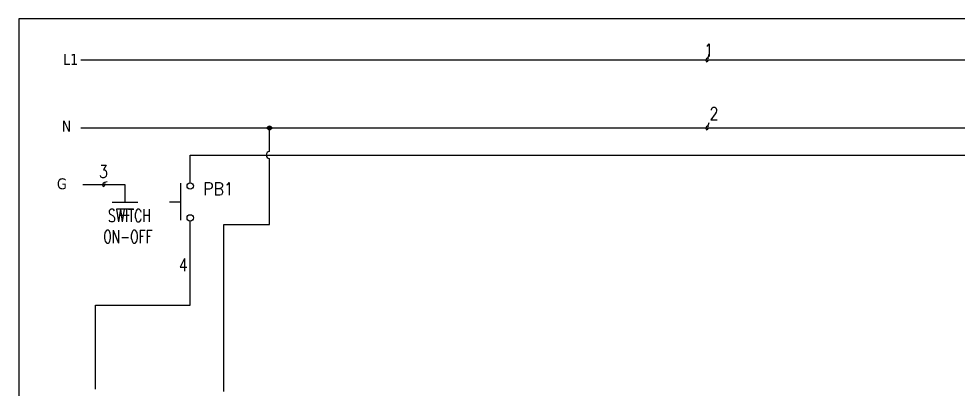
# Model space of a CAD drawing. Header units: millimetres. Extents: x 123.5 to 144.3, y 105.4 to 121.6.
# Drawn here: x 123.51 to 137.29, y 116.16 to 121.59 of the extents above; entities that cross this region are included whole.
import ezdxf
from ezdxf.enums import TextEntityAlignment as Align

# ---------------------------------------------------------------- set-up
doc = ezdxf.new("R2010")
doc.units = ezdxf.units.MM
for name, color, linetype in [('BLK_12AWG', 7, 'Continuous'), ('DESC', 250, 'Continuous'), ('SYMS', 7, 'Continuous'), ('TAGS', 250, 'Continuous'), ('WIRES', 7, 'Continuous')]:
    doc.layers.add(name, color=color, linetype=linetype)
doc.layers.add('WIRENO', color=7, linetype='Continuous', true_color=0x000000)
doc.styles.get("Standard").update_dxf_attribs({"font": 'tahoma.ttf'})
doc.styles.add('WD', font='romans.shx')

# ---------------------------------------------------------------- blocks, each defined once
blk = doc.blocks.new('WD_WNH')
at = {"linetype": 'Continuous', "style": 'WD', "width": 0.8}
blk.add_attdef('WIRENO', text='', height=0.125, dxfattribs=at).set_placement((0, 0.0625), align=Align.CENTER)
at = {"style": 'WD', "flags": 1}
for tag, p in [('W01USER', (0, 0.0781)), ('W02USER', (0, 0.0703)), ('W03USER', (0, 0.0625)), ('W04USER', (0, 0.0547)), ('W05USER', (0, 0.0469)), ('W06USER', (0, 0.0391)), ('W07USER', (0, 0.0312)), ('W08USER', (0, 0.0234)), ('W09USER', (0, 0.0156)), ('W10USER', (0, 0.0078))]:
    blk.add_attdef(tag, text='', height=0.005, dxfattribs=at).set_placement(p, align=Align.CENTER)
blk = doc.blocks.new('VGND2')
for p, q in [((0.09375, 0), (-0.09375, 0)), ((-0.0625, -0.046875), (0.0625, -0.046875)), ((-0.03125, -0.09375), (0.03125, -0.09375))]:
    blk.add_line(p, q)
at = {"style": 'WD', "flags": 1}
blk.add_attdef('X2TERM01', (0, 0), '', height=0.01, dxfattribs=at)
blk = doc.blocks.new('VPB11')
for p, q in [((-0.0938, 0.1849), (-0.0938, -0.1801)), ((-0.2022, 0), (-0.0938, 0))]:
    blk.add_line(p, q)
for centre in [(0, 0.1562), (0, -0.1562)]:
    blk.add_circle(centre, 0.0312)
at = {"style": 'WD'}
for tag, p, width in [('INST', (0.1269, 0.3902), 0.7), ('LOC', (0.1269, 0.2206), 0.7), ('TAG1', (0.1269, 0.0644), 0.9), ('XREF', (0.1287, -0.09), 0.7), ('DESC1', (0.1287, -0.242), 0.7), ('DESC2', (0.1287, -0.3982), 0.7)]:
    blk.add_attdef(tag, p, '', height=0.125, dxfattribs=dict(at, width=width))
at = {"linetype": 'Continuous', "style": 'WD'}
for tag, height, flags, p in [('TERM01', 0.125, 8, (-0.055, 0.2223)), ('MFG', 0.01, 9, (-0.1421, -0.0881)), ('CAT', 0.01, 9, (-0.1421, -0.0731))]:
    blk.add_attdef(tag, text='', height=height, dxfattribs=dict(at, flags=flags)).set_placement(p, align=Align.RIGHT)
at = {"color": 7, "style": 'WD', "flags": 1}
for tag, p in [('X2TERM01', (0, 0.1875)), ('X8TERM02', (0, -0.1875))]:
    blk.add_attdef(tag, p, '', height=0.0125, dxfattribs=at)
at = {"color": 7, "style": 'WD'}
for tag, p in [('X4LINK', (-0.2656, 0)), ('X1LINK', (0, 0))]:
    blk.add_attdef(tag, p, '', height=0.01, dxfattribs=at)
at = {"style": 'WD'}
for tag, flags, p in [('CONTACT', 1, (-0.1421, -0.0531)), ('FAMILY', 9, (-0.1421, -0.0365))]:
    blk.add_attdef(tag, text='', height=0.01, dxfattribs=dict(at, flags=flags)).set_placement(p, align=Align.RIGHT)
at = {"linetype": 'Continuous', "style": 'WD', "flags": 9}
blk.add_attdef('ASSYCODE', text='', height=0.01, dxfattribs=at).set_placement((-0.1551, -0.1064), align=Align.CENTER)
at = {"linetype": 'Continuous', "style": 'WD', "flags": 8}
blk.add_attdef('TERM02', text='', height=0.125, dxfattribs=at).set_placement((-0.0407, -0.2291), align=Align.TOP_RIGHT)
blk = doc.blocks.new('WDDOT')
for radius in [0.03, 0.0187, 0.00929]:
    blk.add_circle((0, 0), radius)
blk = doc.blocks.new('WD_WNV')
at = {"style": 'WD', "flags": 1}
for tag, p in [('W01USER', (-0.0625, 0.0938)), ('W02USER', (-0.0625, 0.0859)), ('W03USER', (-0.0625, 0.0781)), ('W04USER', (-0.0625, 0.0703)), ('W05USER', (-0.0625, 0.0625)), ('W06USER', (-0.0625, 0.0547)), ('W07USER', (-0.0625, 0.0469)), ('W08USER', (-0.0625, 0.0391)), ('W09USER', (-0.0625, 0.0312)), ('W10USER', (-0.0625, 0.0234))]:
    blk.add_attdef(tag, text='', height=0.005, dxfattribs=at).set_placement(p, align=Align.CENTER)
at = {"linetype": 'Continuous', "style": 'WD', "width": 0.8}
blk.add_attdef('WIRENO', text='', height=0.125, dxfattribs=at).set_placement((-0.05, 0), align=Align.MIDDLE_RIGHT)

msp = doc.modelspace()

# ---------------------------------------------------------------- linework, layer by layer
at = {"color": 7, "linetype": 'Continuous'}
for p, q in [((144.256, 121.59), (123.506, 121.59)), ((123.506, 121.59), (123.506, 105.405))]:
    msp.add_line(p, q, dxfattribs=at)
at = {"layer": 'BLK_12AWG'}
for p, q in [((124.418, 120.99), (142.793, 120.99)), ((124.418, 119.99), (142.793, 119.99)), ((127.185, 119.642), (127.185, 119.99)), ((127.185, 118.571), (127.185, 119.542)), ((126.515, 116.163), (126.515, 118.571)), ((126.515, 118.571), (127.185, 118.571)), ((126.515, 116.122), (126.515, 116.163))]:
    msp.add_line(p, q, dxfattribs=at)
msp.add_arc((127.185, 119.592), 0.05, 90, 270, dxfattribs=at)
at = {"layer": 'WIRENO'}
for points in [[(133.631, 121.065), (133.616, 121.02), (133.596, 121.01), (133.586, 120.98), (133.596, 120.961), (133.616, 120.971), (133.625, 121), (133.621, 121.01)], [(133.631, 120.065), (133.616, 120.02), (133.596, 120.01), (133.586, 119.98), (133.596, 119.961), (133.616, 119.971), (133.625, 120), (133.621, 120.01)], [(124.8, 119.2), (124.765, 119.187), (124.745, 119.177), (124.736, 119.148), (124.746, 119.128), (124.765, 119.138), (124.775, 119.168), (124.77, 119.177)]]:
    msp.add_lwpolyline(points, dxfattribs=at)
at = {"layer": 'WIRES'}
for p, q in [((126.021, 119.186), (126.021, 119.592)), ((126.021, 119.592), (138.024, 119.592)), ((124.447, 119.158), (125.063, 119.158)), ((125.063, 119.158), (125.063, 118.897)), ((126.021, 117.391), (126.021, 118.623)), ((124.633, 116.159), (124.633, 117.391)), ((124.633, 117.391), (126.021, 117.391))]:
    msp.add_line(p, q, dxfattribs=at)

# ---------------------------------------------------------------- block references
at = {"layer": 'SYMS'}
msp.add_blockref('WDDOT', (127.185, 119.99), dxfattribs=at)
ref = msp.add_blockref('VPB11', (126.021, 118.904), dxfattribs=dict(at, xscale=1.5, yscale=1.5, zscale=1.5))
ref.add_attrib('DESC2', 'ON-OFF', (124.746, 118.301), dxfattribs={"layer": 'DESC', "height": 0.1875, "style": 'WD', "width": 0.7})
ref.add_attrib('DESC1', 'SWITCH', (124.816, 118.61), dxfattribs={"layer": 'DESC', "height": 0.1875, "style": 'WD', "width": 0.7})
ref.add_attrib('TAG1', 'PB1', (126.211, 119.001), dxfattribs={"layer": 'TAGS', "height": 0.1875, "style": 'WD', "width": 0.9})
at = {"layer": 'SYMS', "xscale": 2, "yscale": 2, "zscale": 2}
msp.add_blockref('VGND2', (125.063, 118.897), dxfattribs=at)
at = {"layer": 'WIRENO'}
ref = msp.add_blockref('WD_WNH', (133.572, 120.813), dxfattribs=dict(at, xscale=1.5, yscale=1.5, zscale=1.5))
ref.add_attrib('WIRENO', '1', dxfattribs={"linetype": 'Continuous', "height": 0.188, "style": 'WD', "width": 0.8}).set_placement((133.628, 120.979), align=Align.BOTTOM_CENTER)
ref = msp.add_blockref('WD_WNH', (133.652, 119.885), dxfattribs=dict(at, xscale=1.5, yscale=1.5, zscale=1.5))
ref.add_attrib('WIRENO', '2', dxfattribs={"linetype": 'Continuous', "height": 0.188, "style": 'WD', "width": 0.8}).set_placement((133.707, 120.05), align=Align.BOTTOM_CENTER)
ref = msp.add_blockref('WD_WNH', (124.693, 119.034), dxfattribs=dict(at, xscale=1.5, yscale=1.5, zscale=1.5))
ref.add_attrib('WIRENO', '3', dxfattribs={"linetype": 'Continuous', "height": 0.188, "style": 'WD', "width": 0.8}).set_placement((124.748, 119.2), align=Align.BOTTOM_CENTER)
ref = msp.add_blockref('WD_WNV', (126.059, 117.98), dxfattribs=dict(at, xscale=1.5, yscale=1.5, zscale=1.5))
ref.add_attrib('WIRENO', '4', dxfattribs={"linetype": 'Continuous', "height": 0.188, "style": 'WD', "width": 0.8}).set_placement((125.984, 117.98), align=Align.MIDDLE_RIGHT)

# ---------------------------------------------------------------- texts
at = {"char_height": 0.16, "attachment_point": 1}
for s, insert in [('L1', (124.154, 121.075)), ('N', (124.135, 120.095)), ('G', (124.065, 119.25))]:
    msp.add_mtext_dynamic_manual_height_columns(s, width=0.37194, gutter_width=0.05, heights=[0], dxfattribs=dict(at, insert=insert))

doc.saveas('drawing.dxf')
